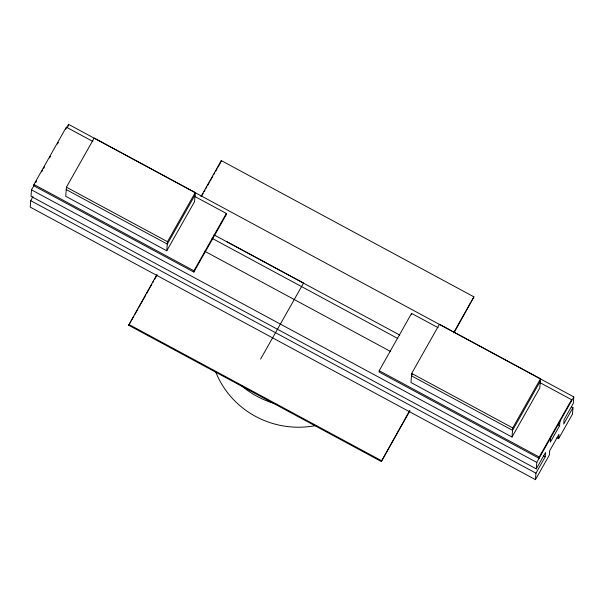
<?xml version="1.0" encoding="UTF-8"?>
<svg xmlns="http://www.w3.org/2000/svg" width="604" height="604" viewBox="0 0 604 604"><rect width="100%" height="100%" fill="white"/><g stroke="black" fill="none" stroke-linecap="round" stroke-linejoin="round"><path stroke-width="0.91" d="M33.009 196.549L30.698 200.641L30.2 207.104L535.454 479.651L549.338 455.084L549.67 450.773L558.926 434.397L558.594 438.708L556.933 437.809M34.3 184.952L31.529 189.867L31.03 196.33L536.284 468.878L545.54 452.494L545.208 456.805L535.952 473.189L535.454 479.651M92.857 141.457L66.327 127.15L33.937 184.477L33.839 185.768L193.839 272.072L226.228 214.745L226.326 213.454L194.828 196.459M68.403 126.191L68.546 124.348L573.8 396.896L573.302 403.359L564.045 419.742L563.713 424.046L572.97 407.67L571.308 406.771M66.425 187.187L65.73 196.277L166.78 250.788L194.541 201.653L195.243 192.555L94.186 138.044L66.425 187.187L167.474 241.698L166.78 250.788M410.003 410.743L381.313 461.516L128.682 325.246L156.98 274.427M193.839 272.072L193.937 270.781L226.326 213.454M221.23 161.449L221.291 160.588L473.921 296.858L454.419 332.117M438.119 327.7L411.588 313.385L379.199 370.713L379.101 372.011L539.1 458.315L539.198 457.024L571.588 399.697L540.082 382.702M381.313 461.516L409.603 410.697M411.49 314.684L411.588 313.385M411.686 373.423L410.984 382.521L512.033 437.032L539.802 387.889L540.497 378.799L439.448 324.288L411.686 373.423L512.736 427.934L512.033 437.032M536.284 468.878L536.782 462.407L573.8 396.896M550.667 437.84L550.335 442.151L559.583 425.775L559.916 421.464M571.49 400.988L571.588 399.697M572.97 407.67L572.471 414.133L558.594 438.708M35.689 182.491L36.617 180.853M41.706 171.846L42.635 170.207M43.556 168.569L44.485 166.93M49.573 157.923L50.494 156.285M57.44 144.001L58.361 142.363M65.768 129.264L68.546 124.348M167.474 241.698L195.243 192.555M195.054 194.971L167.293 244.107L66.244 189.596M200.936 196.625L221.291 160.588M128.682 325.246L130.071 322.785M131 321.147L133.778 316.232M134.7 314.593L137.939 308.863M138.867 307.225L145.806 294.941M146.734 293.302L151.823 284.295M152.744 282.657L153.673 281.019M154.594 279.38L156.912 275.288M201.796 195.847L203.178 193.393M204.107 191.755L205.035 190.117M205.956 188.478L206.885 186.84M207.806 185.202L209.195 182.74M210.124 181.109L212.895 176.194M213.824 174.556L214.752 172.918M215.673 171.279L217.062 168.818M217.991 167.18L220.762 162.272M260.581 359.116L303.563 283.042L227.081 241.789M412.426 374.201L411.498 375.839L512.554 430.35L540.316 381.207M453.559 332.895L473.921 296.858M512.736 427.934L540.497 378.799M213.952 234.843L399.795 335.092M211.966 238.255L397.802 338.504M557.93 424.876L559.583 425.775M204.703 251.219L390.539 351.468M543.547 455.914L545.208 456.805M33.937 184.477L193.937 270.781M379.199 370.713L539.198 457.024M31.529 189.867L536.782 462.407M30.698 200.641L535.952 473.189M128.75 324.378L381.381 460.656M315.877 425.541A88.478 86.213 4.4 0 1 215.5 371.392M274.156 403.419A88.478 86.213 4.4 0 1 241.222 385.443"/></g></svg>
